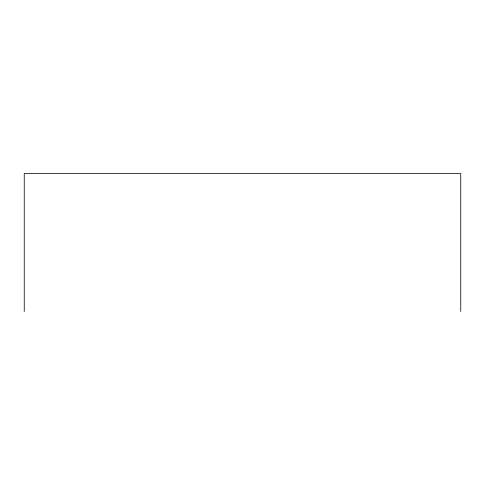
<?xml version="1.0" encoding="UTF-8"?>
<svg xmlns="http://www.w3.org/2000/svg" width="485" height="485" viewBox="0 0 485 485"><rect width="100%" height="100%" fill="white"/><g stroke="black" fill="none" stroke-linecap="round" stroke-linejoin="round"><path stroke-width="0.73" d="M460.75 311.485L460.75 173.515L24.25 173.515L24.25 311.485"/></g></svg>
